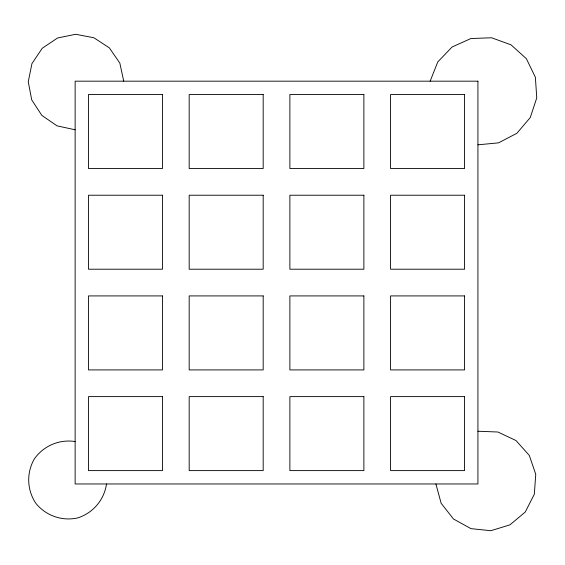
<?xml version="1.0" encoding="UTF-8"?>
<svg xmlns="http://www.w3.org/2000/svg" width="565" height="565" viewBox="0 0 565 565"><rect width="100%" height="100%" fill="white"/><g stroke="black" fill="none" stroke-linecap="round" stroke-linejoin="round"><path stroke-width="0.85" d="M106.517 483.965C104.193 499.841 93.119 512.949 77.85 517.886C62.199 521.439 45.984 515.831 35.877 503.366C26.922 490.053 26.315 472.905 34.303 458.985C43.498 445.834 59.283 439.09 75.138 441.526M430.142 81.176L437.769 61.952L452.057 47.008L470.92 38.533L491.585 37.77L511.021 44.833L526.368 58.689L535.387 77.292L536.75 97.929L530.253 117.555L516.855 133.305L498.514 142.86L477.926 144.817M477.926 431.236L497.892 432.013L515.972 440.523L529.299 455.411L535.754 474.318L534.328 494.248L525.238 512.038L509.927 524.871L490.816 530.712L470.942 528.635L453.455 518.974L441.131 503.253L435.912 483.965M75.138 129.773L57.065 125.868L41.831 115.387L31.725 99.906L28.25 81.748L31.937 63.626L42.234 48.272L57.595 37.975L75.71 34.288L93.875 37.756L109.356 47.87L119.829 63.103L123.735 81.176M477.926 81.176L75.138 81.176L75.138 483.965L477.926 483.965L477.926 81.176M162.487 94.525L88.486 94.525L88.486 168.518L162.487 168.518L162.487 94.525M263.184 94.525L189.183 94.525L189.183 168.518L263.184 168.518L263.184 94.525M363.881 94.525L289.88 94.525L289.88 168.518L363.881 168.518L363.881 94.525M464.578 94.525L390.577 94.525L390.577 168.518L464.578 168.518L464.578 94.525M162.487 195.222L88.486 195.222L88.486 269.215L162.487 269.215L162.487 195.222M263.184 195.222L189.183 195.222L189.183 269.215L263.184 269.215L263.184 195.222M363.881 195.222L289.88 195.222L289.88 269.215L363.881 269.215L363.881 195.222M464.578 195.222L390.577 195.222L390.577 269.215L464.578 269.215L464.578 195.222M162.487 295.919L88.486 295.919L88.486 369.913L162.487 369.913L162.487 295.919M263.184 295.919L189.183 295.919L189.183 369.913L263.184 369.913L263.184 295.919M363.881 295.919L289.88 295.919L289.88 369.913L363.881 369.913L363.881 295.919M464.578 295.919L390.577 295.919L390.577 369.913L464.578 369.913L464.578 295.919M162.487 396.616L88.486 396.616L88.486 470.61L162.487 470.61L162.487 396.616M263.184 396.616L189.183 396.616L189.183 470.61L263.184 470.61L263.184 396.616M363.881 396.616L289.88 396.616L289.88 470.61L363.881 470.61L363.881 396.616M464.578 396.616L390.577 396.616L390.577 470.61L464.578 470.61L464.578 396.616"/></g></svg>
